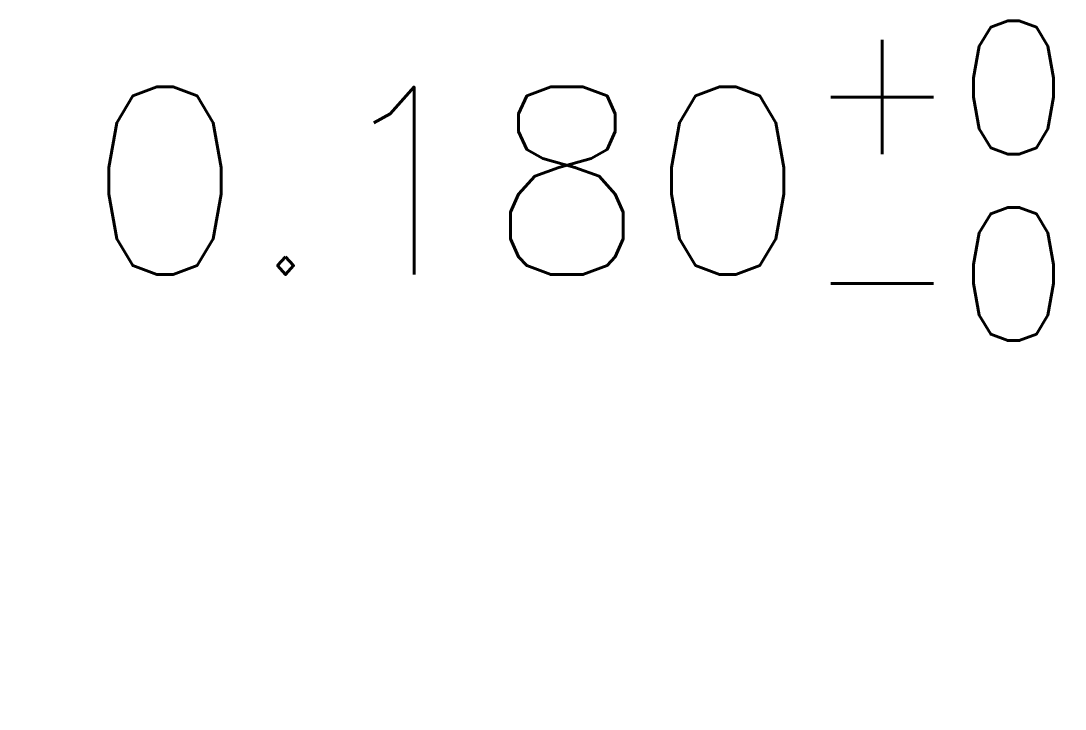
# Model space of a CAD drawing. Header units: millimetres. Extents: x 494.6 to 506.9, y 72.1 to 80.
# Drawn here: x 499.3394 to 499.7848, y 79.2723 to 79.5657 of the extents above; entities that cross this region are included whole.
import ezdxf

# ---------------------------------------------------------------- set-up
doc = ezdxf.new("R2010")
doc.units = ezdxf.units.MM
doc.header["$LTSCALE"] = 0.5
doc.header["$PDMODE"] = 98
doc.layers.add('DIM', color=3, linetype='Continuous')
doc.styles.add('SIMPLEX', font='simplex.shx', dxfattribs={"bigfont": 'AllInOneBig.shx'})
doc.dimstyles.new('Standard3', dxfattribs={"dimtxt": 0.08, "dimasz": 0.08, "dimexe": 0.027, "dimexo": 0.027, "dimgap": 0.027, "dimtad": 1, "dimdec": 3, "dimlfac": 2, "dimrnd": 0.0005, "dimzin": 1, "dimtxsty": 'SIMPLEX', "dimcen": 0.1905, "dimclrd": 256, "dimclre": 256, "dimclrt": 256, "dimazin": 3, "dimtp": 0.03, "dimtm": 0.03, "dimtfac": 0.8, "dimtdec": 3, "dimtmove": 0, "dimatfit": 3, "dimfxl": 0.05, "dimlwd": -1, "dimlwe": -1})

# ---------------------------------------------------------------- blocks, each defined once
blk = doc.blocks.new('*D288')
at = {"layer": 'Defpoints', "color": 0, "ltscale": 0.1, "transparency": 16777216}
for p in [(498.51769, 79.49755), (498.42769, 79.0414), (498.51769, 79.0414)]:
    blk.add_point(p, dxfattribs=at)
at = {"layer": 'DIM', "ltscale": 0.1, "transparency": 16777216}
for p, q in [((498.42769, 79.0684), (498.42769, 79.52455)), ((498.51769, 79.0684), (498.51769, 79.52455)), ((498.34769, 79.49755), (498.26769, 79.49755)), ((498.42769, 79.49755), (498.51769, 79.49755)), ((498.59769, 79.49755), (499.32248, 79.49755))]:
    blk.add_line(p, q, dxfattribs=at)
for points in [[(498.34769, 79.51088), (498.34769, 79.48421), (498.42769, 79.49755)], [(498.59769, 79.51088), (498.59769, 79.48421), (498.51769, 79.49755)]]:
    blk.add_solid(points, dxfattribs=at)
at = {"layer": 'DIM', "ltscale": 0.1, "transparency": 16777216, "insert": (499.66205, 79.49755), "char_height": 0.08, "attachment_point": 5, "style": 'SIMPLEX'}
blk.add_mtext('\\A1;0.180{}{\\H0.71x;\\C3;\\S+0.030^ -0.050;}', dxfattribs=at)

msp = doc.modelspace()

# ---------------------------------------------------------------- dimensions: what is measured, and where the dimension line sits
at = {"layer": 'DIM', "ltscale": 0.1}
dim = msp.add_linear_dim(base=(498.51769, 79.49755), p1=(498.42769, 79.0414), p2=(498.51769, 79.0414), text='<>{}{\\H0.71x;\\C3;\\S+0.030^ -0.050;}', dimstyle='Standard3', override={"dimtm": 0.05}, dxfattribs=at)
dim.commit()
dim.dimension.update_dxf_attribs({"geometry": '*D288', "text_midpoint": (499.66205, 79.49755), "dimtype": 160})

doc.saveas('drawing.dxf')
